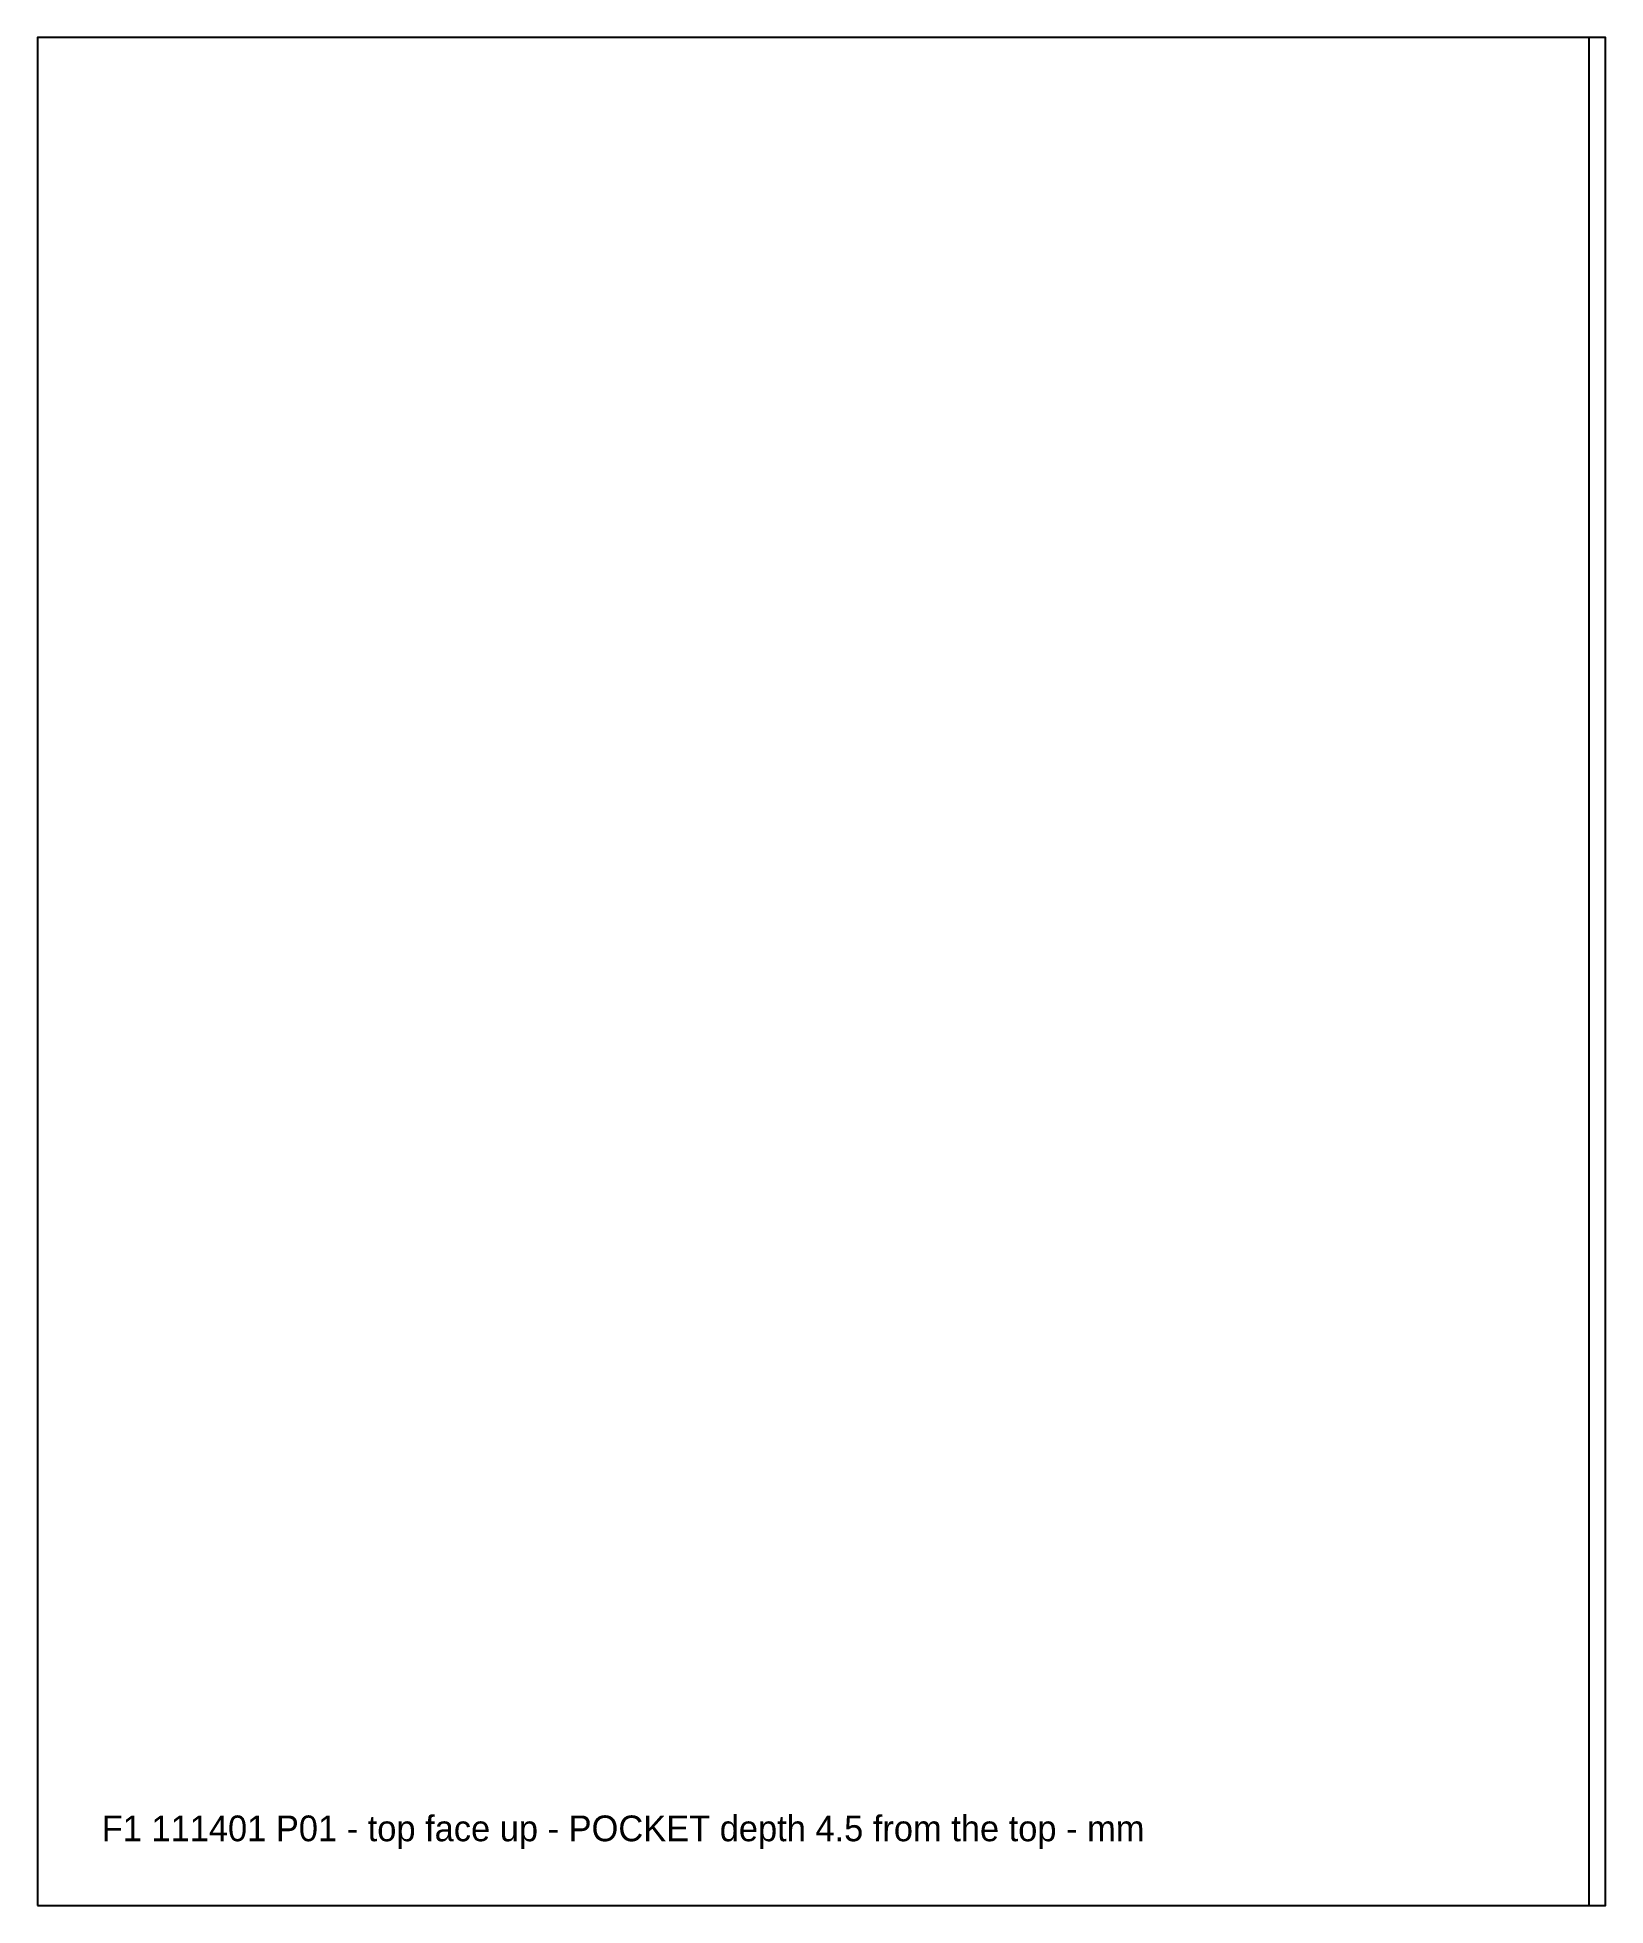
# Model space of a CAD drawing. Header units: millimetres. Extents: x -1206 to 12, y -645 to 806.
import ezdxf

# ---------------------------------------------------------------- set-up
doc = ezdxf.new("R2010")
doc.units = ezdxf.units.MM
for name, color, linetype in [('CUT', 7, 'Continuous'), ('MARK', 1, 'Continuous'), ('POCKET-HALF-DEPTH', 3, 'Continuous')]:
    doc.layers.add(name, color=color, linetype=linetype)

msp = doc.modelspace()

# ---------------------------------------------------------------- linework, layer by layer
at = {"layer": 'CUT'}
msp.add_lwpolyline([(-1206, -645), (12.5, -645), (12.5, 806), (-1206, 806)], close=True, dxfattribs=at)
at = {"layer": 'POCKET-HALF-DEPTH'}
msp.add_lwpolyline([(-0.5, -645), (12.5, -645), (12.5, 806), (-0.5, 806)], close=True, dxfattribs=at)

# ---------------------------------------------------------------- texts
at = {"layer": 'MARK'}
msp.add_text('F1 111401 P01 - top face up - POCKET depth 4.5 from the top - mm', height=20, dxfattribs=at).set_placement((-1156, -595))

doc.saveas('drawing.dxf')
